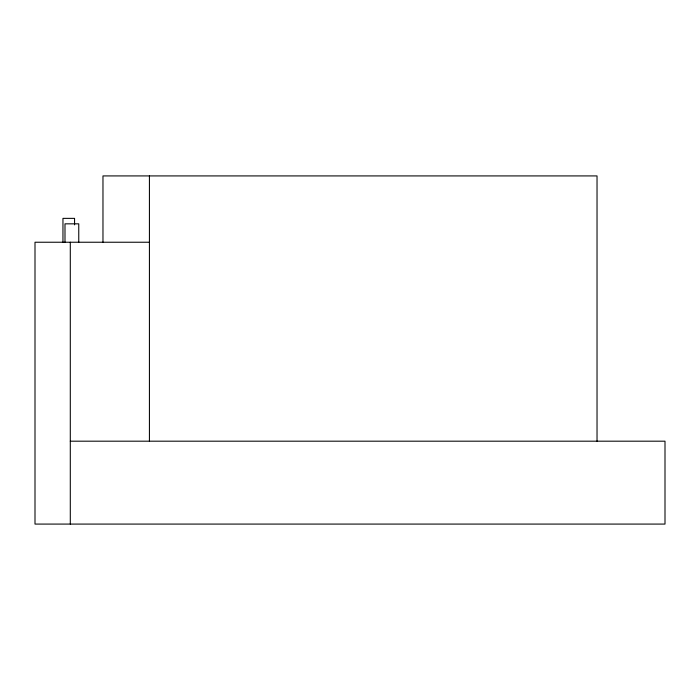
<?xml version="1.0" encoding="UTF-8"?>
<svg xmlns="http://www.w3.org/2000/svg" width="700" height="700" viewBox="0 0 700 700"><rect width="100%" height="100%" fill="white"/><g stroke="black" fill="none" stroke-linecap="round" stroke-linejoin="round"><path stroke-width="1.05" d="M149.424 242.235L35 242.235L35 524.081L665 524.081L665 441.184L70.297 441.184M597.03 441.184L597.03 175.919L102.97 175.919L102.97 242.235M149.424 175.919L149.424 441.184M78.759 242.235L78.759 223.834L64.995 223.834L64.995 242.235M74.559 224.875L74.559 218.365L62.956 218.365L62.956 242.235M70.297 242.235L70.297 524.081"/></g></svg>
